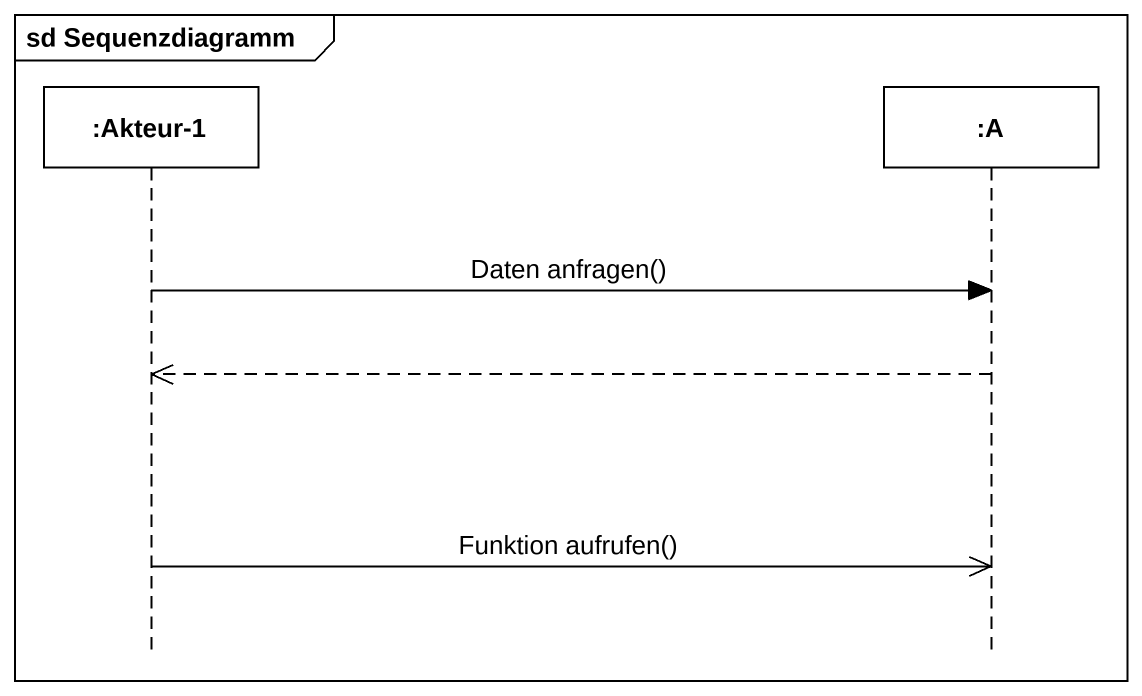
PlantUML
@startuml
mainframe sd Sequenzdiagramm
hide footbox
participant ":Akteur-1" as Akteur_1
participant ":A" as A

Akteur_1 -> A : Daten anfragen()
A -->> Akteur_1
Akteur_1 ->> A : Funktion aufrufen()
@enduml
